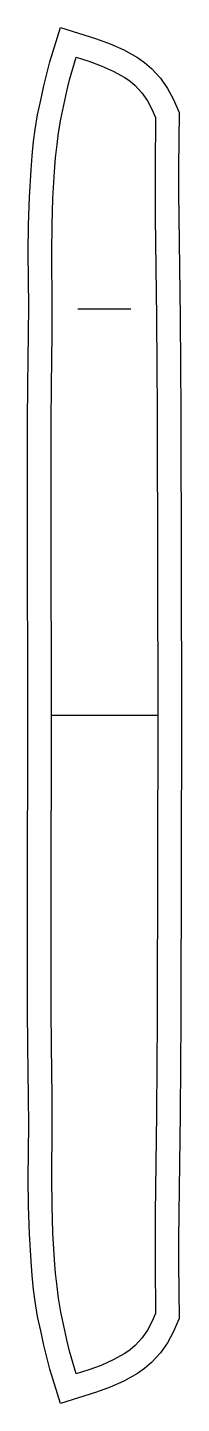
# Model space of a CAD drawing. Header units: inches. Extents: x 0 to 2.6, y 0 to 22.9.
import ezdxf

# ---------------------------------------------------------------- set-up
doc = ezdxf.new("R2010")
doc.units = ezdxf.units.IN

msp = doc.modelspace()

# ---------------------------------------------------------------- linework, layer by layer
at = {"layer": 'T001L001'}
for points in [[(0.006, 11.474), (0, 14.635), (0, 15.215), (0, 15.794), (0.002, 16.374), (0.007, 16.991), (0.013, 17.401), (0.018, 17.849), (0.019, 18.296), (0.012, 19.199), (0.014, 19.657), (0.03, 20.119), (0.058, 20.578), (0.076, 20.811), (0.101, 21.046), (0.128, 21.248), (0.168, 21.495), (0.219, 21.737), (0.271, 21.975), (0.32, 22.174), (0.374, 22.376), (0.551, 22.949), (1.148, 22.761), (1.376, 22.677), (1.606, 22.575), (1.831, 22.449), (1.952, 22.363), (2.068, 22.265), (2.214, 22.104), (2.333, 21.934), (2.428, 21.761), (2.526, 21.529), (2.519, 20.615), (2.519, 20.201), (2.522, 19.786), (2.532, 18.954), (2.543, 18.119), (2.55, 17.284), (2.551, 17.206), (2.554, 16.663), (2.555, 16.449), (2.566, 11.474), (2.555, 6.5), (2.554, 6.285), (2.551, 5.742), (2.55, 5.664), (2.543, 4.829), (2.532, 3.995), (2.522, 3.162), (2.519, 2.748), (2.519, 2.333), (2.526, 1.42), (2.428, 1.188), (2.333, 1.014), (2.214, 0.844), (2.068, 0.684), (1.952, 0.585), (1.831, 0.5), (1.606, 0.374), (1.376, 0.271), (1.148, 0.187), (0.551, 0), (0.374, 0.573), (0.32, 0.774), (0.271, 0.974), (0.219, 1.211), (0.168, 1.453), (0.128, 1.701), (0.101, 1.903), (0.076, 2.137), (0.058, 2.371), (0.03, 2.829), (0.014, 3.291), (0.012, 3.75), (0.019, 4.652), (0.018, 5.099), (0.013, 5.547), (0.007, 5.958), (0.002, 6.574), (0, 7.154), (0, 7.734), (0, 8.313), (0.006, 11.474)], [(0.399, 11.474), (0.394, 14.636), (0.393, 15.214), (0.394, 15.793), (0.396, 16.372), (0.401, 16.986), (0.407, 17.396), (0.412, 17.847), (0.412, 18.298), (0.406, 19.199), (0.408, 19.65), (0.423, 20.101), (0.451, 20.55), (0.468, 20.775), (0.492, 20.999), (0.517, 21.19), (0.555, 21.423), (0.604, 21.655), (0.655, 21.885), (0.702, 22.076), (0.753, 22.266), (0.811, 22.455), (1.021, 22.388), (1.228, 22.312), (1.429, 22.222), (1.621, 22.115), (1.71, 22.052), (1.794, 21.981), (1.906, 21.858), (1.998, 21.726), (2.073, 21.589), (2.132, 21.45), (2.126, 20.617), (2.126, 20.199), (2.128, 19.783), (2.138, 18.949), (2.149, 18.115), (2.157, 17.281), (2.157, 17.204), (2.161, 16.661), (2.162, 16.447), (2.172, 11.474), (2.162, 6.501), (2.161, 6.287), (2.157, 5.745), (2.157, 5.667), (2.149, 4.833), (2.138, 3.999), (2.128, 3.166), (2.126, 2.749), (2.126, 2.332), (2.132, 1.498), (2.073, 1.359), (1.998, 1.222), (1.906, 1.091), (1.794, 0.967), (1.71, 0.896), (1.621, 0.833), (1.429, 0.726), (1.228, 0.636), (1.021, 0.56), (0.811, 0.494), (0.753, 0.682), (0.702, 0.872), (0.655, 1.063), (0.604, 1.294), (0.555, 1.525), (0.517, 1.758), (0.492, 1.949), (0.468, 2.173), (0.451, 2.398), (0.423, 2.848), (0.408, 3.298), (0.406, 3.749), (0.412, 4.651), (0.412, 5.102), (0.407, 5.552), (0.401, 5.962), (0.396, 6.576), (0.394, 7.155), (0.393, 7.734), (0.394, 8.313), (0.399, 11.474)], [(0.836, 18.256), (1.723, 18.256)], [(2.172, 11.474), (0.399, 11.474)]]:
    msp.add_lwpolyline(points, dxfattribs=at)

doc.saveas('drawing.dxf')
